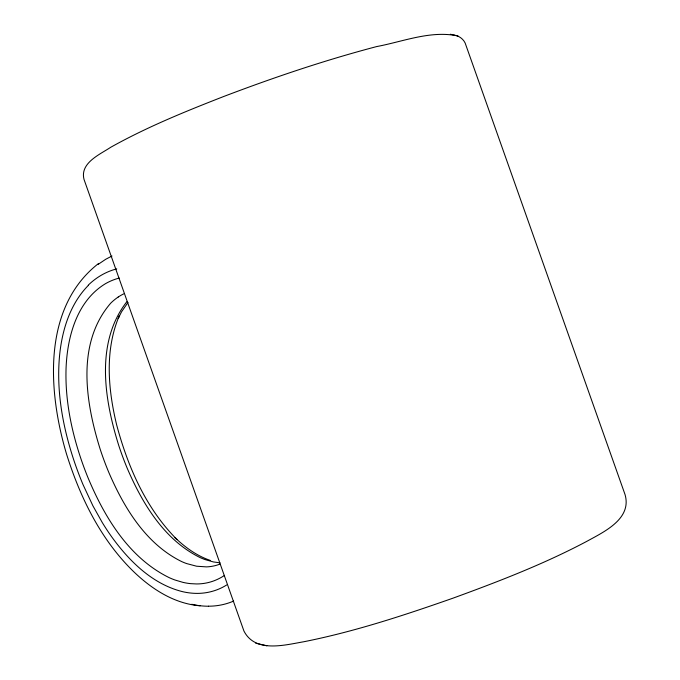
<?xml version="1.0" encoding="UTF-8"?>
<svg xmlns="http://www.w3.org/2000/svg" width="680" height="680" viewBox="0 0 680 680"><rect width="100%" height="100%" fill="white"/><g stroke="black" fill="none" stroke-linecap="round" stroke-linejoin="round"><path stroke-width="1.02" d="M127.993 302.464L121.584 311.754L118.184 318.486L119.246 315.851C104.601 350.327 108.06 389.462 116.688 425.008C127.874 466.896 145.97 508.462 176.987 539.529L175.041 537.667C185.181 547.383 196.86 555.849 210.264 560.413M126.837 301.707C95.03 342.584 104.337 399.611 118.813 445.663A239.606 179.393 77.9 0 0 127.415 468.724C142.681 504.041 164.466 540.056 200.124 557.583A98.362 73.644 77.9 0 0 205.105 559.597L213.435 561.943L220.04 562.844M88.391 285.362C76.415 297.389 68.765 313.098 64.311 329.341A138.261 103.513 77.9 0 0 59.441 357.043C56.44 391.595 62.764 426.36 73.499 459.136A264.205 197.812 77.9 0 0 83.087 484.755L92.93 505.861L102.28 522.554A204.629 153.204 77.9 0 0 111.273 536.256C128.945 560.873 152.354 584.205 182.656 591.685A108.264 81.056 77.9 0 0 195.381 593.36C206.346 593.733 217.413 590.827 226.695 584.953M98.575 263.475C41.761 307.632 48.118 392.199 66.496 453.934C79.9 496.714 100.164 538.586 132.387 570.418C150.756 588.463 173.876 603.781 200.192 605.795M97.877 264.554L105.74 259.258L111.987 256.028M458.022 35.998C430.788 30.133 403.214 41.608 376.669 46.572C324.683 60.248 273.683 77.478 223.456 96.594C185.07 111.58 146.71 127.143 110.695 147.296C99.764 154.555 79.755 162.996 84.014 179.409L243.933 631.023C255.238 653.148 284.393 645.09 303.79 641.75C354.646 631.626 404.03 615.332 452.888 598.204C498.491 581.562 544 564.06 586.942 541.271C604.035 531.828 632.077 518.908 625.056 494.598L465.129 42.984C463.148 38.811 458.847 35.751 454.283 35.122M255.714 643.187L266.857 645.779M450.364 34.23L454.036 35.096M118.227 297.015A80.435 60.222 77.9 0 1 123.709 293.87M118.227 297.024A78.064 58.446 77.9 0 0 110.67 303.221C75.913 343.502 85.621 402.781 100.317 449.633A239.606 179.393 77.9 0 0 108.919 472.685C124.177 508.011 145.97 544.025 181.628 561.553A98.362 73.644 77.9 0 0 186.609 563.567L196.596 566.219L206.422 566.882A72.377 54.188 77.9 0 0 219.921 564.111M119.23 278.069A96.203 72.029 77.9 0 0 105.493 283.679C76.797 300.968 67.26 336.889 66.062 368.365C65.067 398.2 70.788 427.907 80.061 456.161A256.657 192.159 77.9 0 0 87.797 477.224C104.49 517.284 129.038 558.008 169.303 577.694A113.705 85.136 77.9 0 0 175.049 580.023L182.801 582.327A100.283 75.089 77.9 0 0 190.604 583.644L196.427 583.942A87.644 65.62 77.9 0 0 224.561 575.365M88.255 285.141A106.411 79.671 77.9 0 1 116.747 268.872M208.463 606.229A122.757 91.91 77.9 0 1 191.743 604.265M233.623 601.086A112.319 84.099 77.9 0 1 208.454 606.186"/></g></svg>
